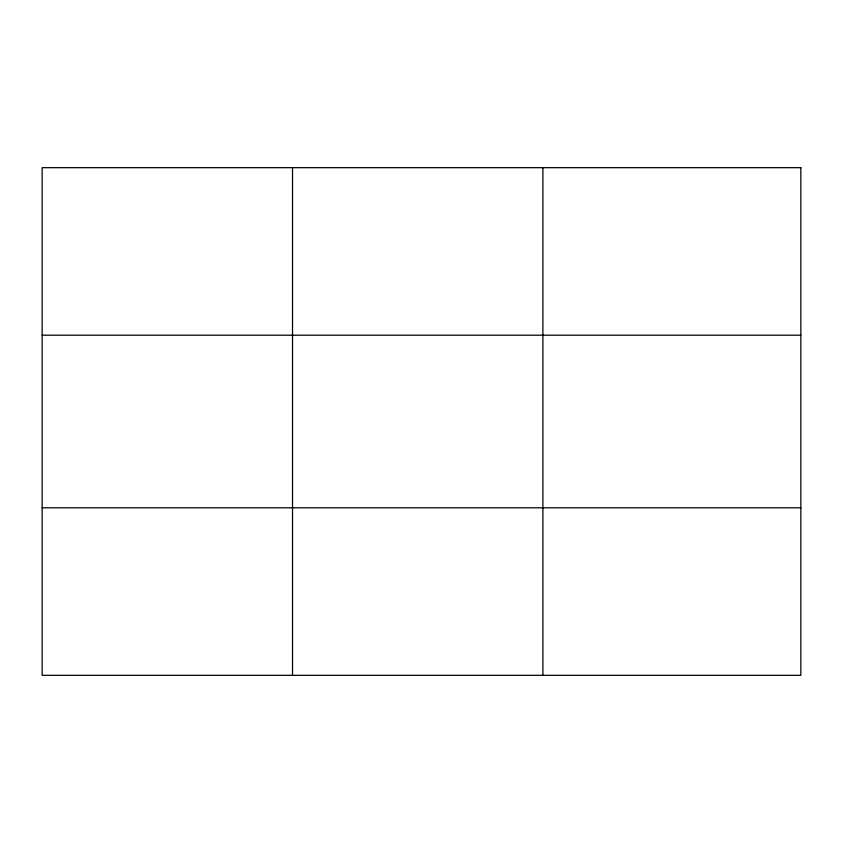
<?xml version="1.0" encoding="UTF-8"?>
<svg xmlns="http://www.w3.org/2000/svg" width="843" height="843" viewBox="0 0 843 843"><rect width="100%" height="100%" fill="white"/><g stroke="black" fill="none" stroke-linecap="round" stroke-linejoin="round"><path stroke-width="1.26" d="M292.521 675.327L292.521 167.673M542.892 675.327L542.892 167.673M42.15 335.198L800.85 335.198M42.15 507.802L800.85 507.802M800.85 167.673L800.85 675.327L42.15 675.327L42.15 167.673L800.85 167.673"/></g></svg>
